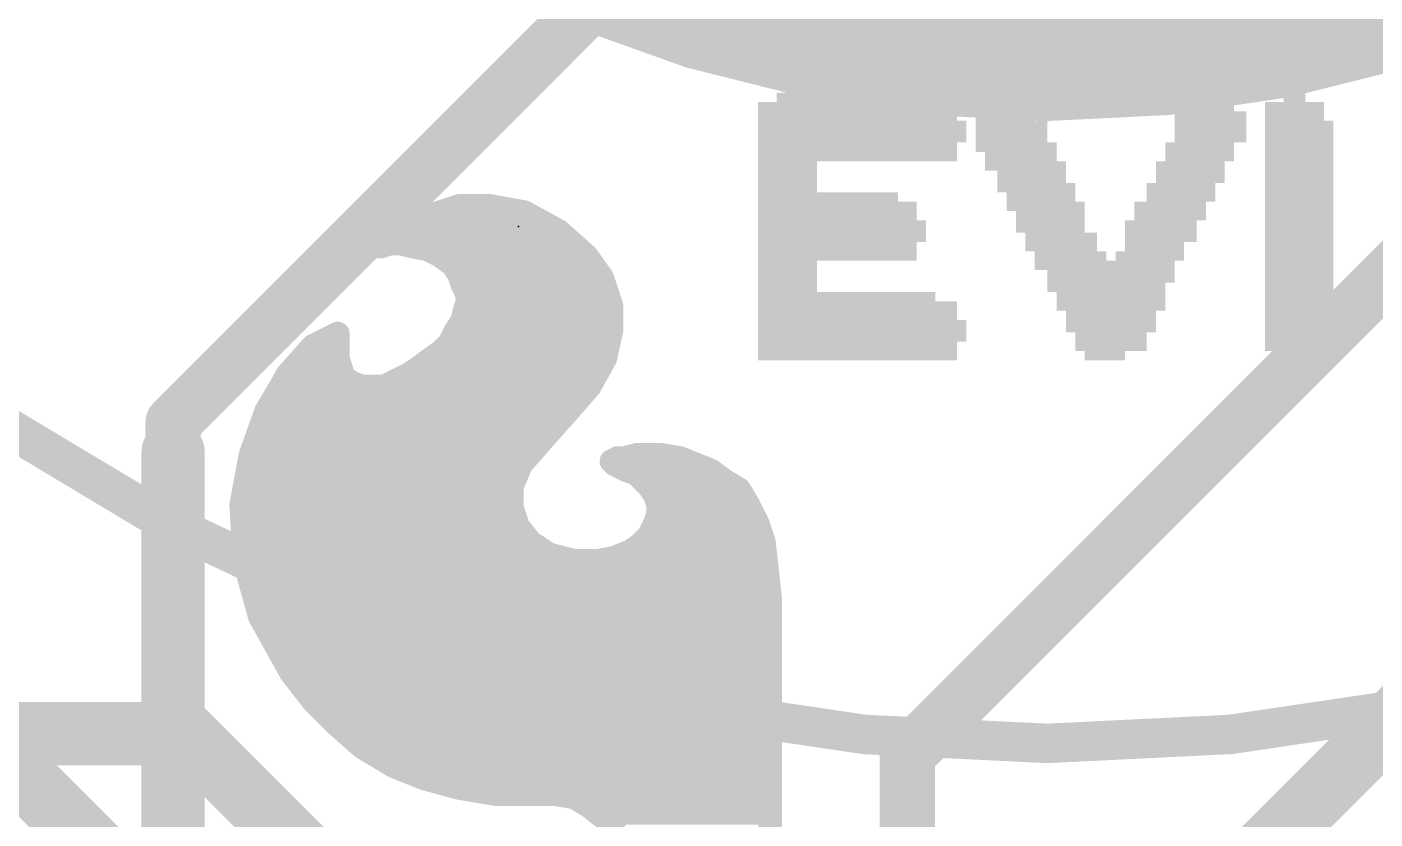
# Model space of a CAD drawing. Extents: x -31.8 to 54.9, y -9.4 to 30.
# Drawn here: x 9.42 to 13.754, y 13.696 to 16.241 of the extents above; entities that cross this region are included whole.
import ezdxf

# ---------------------------------------------------------------- set-up
doc = ezdxf.new("R2010")
doc.units = 0
for name, color, linetype in [('1', 12, 'CONTINUOUS'), ('16', 132, 'CONTINUOUS'), ('21', 253, 'CONTINUOUS'), ('22', 253, 'CONTINUOUS'), ('23', 53, 'CONTINUOUS'), ('40', 132, 'CONTINUOUS'), ('52', 253, 'CONTINUOUS')]:
    doc.layers.add(name, color=color, linetype=linetype)

# ---------------------------------------------------------------- blocks, each defined once
blk = doc.blocks.new('PIE')
at = {"const_width": 0.5}
blk.add_lwpolyline([(0, -0.25, 1), (0, 0.25, 1), (0, -0.25)], format="xyb", dxfattribs=at)
blk = doc.blocks.new('RECT')
blk.add_solid([(-0.5, -0.5), (0.5, -0.5), (-0.5, 0.5), (0.5, 0.5)])

msp = doc.modelspace()

# ---------------------------------------------------------------- linework, layer by layer
at = {"layer": '1'}
for points, const_width in [([(9.89, 14.97), (13.97, 19.05)], 0.1778), ([(15.494, 17.145), (12.25, 13.901)], 0.1778), ([(15.394, 15.5957), (13.15, 13.3517)], 0.2032), ([(9.89, 14.875), (9.89, 14.97)], 0.1778), ([(9.89, 12.38), (9.89, 14.875)], 0.2032), ([(12.25, 13.901), (12.25, 13.1)], 0.1778)]:
    msp.add_lwpolyline(points, dxfattribs=dict(at, const_width=const_width))
for points, const_width in [([(9.9345, 14.97, 1), (9.8456, 14.97)], 0.0889), ([(9.8586, 15.0014, 1), (9.9214, 14.9386)], 0.0889), ([(9.9408, 14.875, 1), (9.8392, 14.875)], 0.1016), ([(9.8456, 14.875, 1), (9.9345, 14.875)], 0.0889), ([(12.2186, 13.9324, 1), (12.2814, 13.8696)], 0.0889), ([(12.2944, 13.901, 1), (12.2056, 13.901)], 0.0889)]:
    msp.add_lwpolyline(points, format="xyb", dxfattribs=dict(at, const_width=const_width))
at = {"layer": '16', "const_width": 0.2032}
for points in [[(9.9314, 13.97), (7.62, 13.97)], [(10.8077, 13.0937), (9.9314, 13.97)]]:
    msp.add_lwpolyline(points, dxfattribs=at)
at = {"layer": '16', "const_width": 0.1016}
for points in [[(9.9673, 14.0059, 1), (9.8955, 13.9341)], [(9.9314, 13.9192, 1), (9.9314, 14.0208)]]:
    msp.add_lwpolyline(points, format="xyb", dxfattribs=at)
at = {"layer": '22'}
for points, const_width in [([(6.604, 16.637), (9.652, 13.589)], 0.2032), ([(10.719, 15.636), (10.809, 15.666)], 0.0762), ([(10.809, 15.666), (10.909, 15.666)], 0.0762), ([(10.909, 15.666), (11.019, 15.646)], 0.0762), ([(10.579, 15.576), (10.639, 15.606)], 0.0762), ([(10.639, 15.606), (10.719, 15.636)], 0.0762), ([(10.679, 15.621), (11.0648, 15.621)], 0.0762), ([(11.019, 15.646), (11.129, 15.586)], 0.0762), ([(10.539, 15.546), (10.579, 15.576)], 0.0762), ([(11.129, 15.586), (11.219, 15.506)], 0.0762), ([(10.529, 15.536), (10.539, 15.546)], 0.0762), ([(10.559, 15.536), (10.529, 15.536)], 0.0762), ([(10.5378, 15.5448), (10.5854, 15.5448)], 0.0762), ([(10.589, 15.546), (10.559, 15.536)], 0.0762), ([(10.619, 15.546), (10.589, 15.546)], 0.0762), ([(10.659, 15.536), (10.619, 15.546)], 0.0762), ([(10.6238, 15.5448), (11.1753, 15.5448)], 0.0762), ([(10.709, 15.526), (10.659, 15.536)], 0.0762), ([(10.749, 15.506), (10.709, 15.526)], 0.0762), ([(10.789, 15.476), (10.749, 15.506)], 0.0762), ([(10.809, 15.446), (10.789, 15.476)], 0.0762), ([(11.219, 15.506), (11.269, 15.436)], 0.0762), ([(10.7939, 15.4686), (11.2457, 15.4686)], 0.0762), ([(10.819, 15.416), (10.809, 15.446)], 0.0762), ([(11.269, 15.436), (11.299, 15.346)], 0.0762), ([(10.829, 15.396), (10.819, 15.416)], 0.0762), ([(10.839, 15.366), (10.829, 15.396)], 0.0762), ([(10.8302, 15.3924), (11.2835, 15.3924)], 0.0762), ([(10.829, 15.336), (10.839, 15.366)], 0.0762), ([(11.299, 15.346), (11.299, 15.266)], 0.0762), ([(10.819, 15.296), (10.829, 15.336)], 0.0762), ([(10.824, 15.3162), (11.299, 15.3162)], 0.0762), ([(10.779, 15.226), (10.799, 15.266)], 0.0762), ([(10.799, 15.266), (10.819, 15.296)], 0.0762), ([(11.299, 15.266), (11.279, 15.176)], 0.0762), ([(10.259, 15.126), (10.339, 15.216)], 0.0762), ([(10.339, 15.216), (10.419, 15.256)], 0.0762), ([(10.387, 15.24), (10.419, 15.24)], 0.0762), ([(10.419, 15.256), (10.419, 15.176)], 0.0762), ([(10.749, 15.196), (10.779, 15.226)], 0.0762), ([(10.786, 15.24), (11.2932, 15.24)], 0.0762), ([(10.419, 15.176), (10.439, 15.116)], 0.0762), ([(10.679, 15.146), (10.719, 15.176)], 0.0762), ([(10.719, 15.176), (10.749, 15.196)], 0.0762), ([(11.279, 15.176), (11.229, 15.086)], 0.0762), ([(10.2926, 15.1638), (10.4231, 15.1638)], 0.0762), ([(10.649, 15.126), (10.679, 15.146)], 0.0762), ([(10.7027, 15.1638), (11.2722, 15.1638)], 0.0762), ([(10.189, 15.006), (10.259, 15.126)], 0.0762), ([(10.2366, 15.0876), (10.4942, 15.0876)], 0.0762), ([(10.439, 15.116), (10.469, 15.096)], 0.0762), ([(10.469, 15.096), (10.499, 15.086)], 0.0762), ([(10.499, 15.086), (10.569, 15.086)], 0.0762), ([(10.569, 15.086), (10.649, 15.126)], 0.0762), ([(10.5722, 15.0876), (11.2299, 15.0876)], 0.0762), ([(11.229, 15.086), (11.159, 15.006)], 0.0762), ([(10.139, 14.866), (10.189, 15.006)], 0.0762), ([(10.1921, 15.0114), (11.1637, 15.0114)], 0.0762), ([(11.159, 15.006), (11.079, 14.916)], 0.0762), ([(10.1637, 14.9352), (11.0961, 14.9352)], 0.0762), ([(11.079, 14.916), (11.009, 14.836)], 0.0762), ([(10.109, 14.706), (10.139, 14.866)], 0.0762), ([(10.1377, 14.859), (11.0291, 14.859)], 0.0762), ([(11.009, 14.836), (10.979, 14.766)], 0.0762), ([(11.299, 14.846), (11.319, 14.856)], 0.0762), ([(11.309, 14.836), (11.299, 14.846)], 0.0762), ([(11.349, 14.816), (11.309, 14.836)], 0.0762), ([(11.319, 14.856), (11.339, 14.856)], 0.0762), ([(11.339, 14.856), (11.379, 14.866)], 0.0762), ([(11.351, 14.859), (11.501, 14.859)], 0.0762), ([(11.379, 14.866), (11.459, 14.866)], 0.0762), ([(11.459, 14.866), (11.519, 14.856)], 0.0762), ([(11.519, 14.856), (11.619, 14.816)], 0.0762), ([(10.1234, 14.7828), (10.9862, 14.7828)], 0.0762), ([(11.379, 14.806), (11.349, 14.816)], 0.0762), ([(11.419, 14.766), (11.379, 14.806)], 0.0762), ([(11.4022, 14.7828), (11.6643, 14.7828)], 0.0762), ([(11.619, 14.816), (11.659, 14.786)], 0.0762), ([(11.659, 14.786), (11.709, 14.756)], 0.0762), ([(10.979, 14.766), (10.979, 14.696)], 0.0762), ([(11.439, 14.736), (11.419, 14.766)], 0.0762), ([(11.709, 14.756), (11.739, 14.706)], 0.0762), ([(10.119, 14.526), (10.109, 14.706)], 0.0762), ([(10.1091, 14.7066), (10.979, 14.7066)], 0.0762), ([(10.979, 14.696), (10.999, 14.636)], 0.0762), ([(11.449, 14.706), (11.439, 14.736)], 0.0762), ([(11.4488, 14.7066), (11.7386, 14.7066)], 0.0762), ([(11.449, 14.676), (11.449, 14.706)], 0.0762), ([(11.739, 14.706), (11.769, 14.646)], 0.0762), ([(11.439, 14.646), (11.449, 14.676)], 0.0762), ([(10.1132, 14.6304), (11.0035, 14.6304)], 0.0762), ([(10.999, 14.636), (11.039, 14.586)], 0.0762), ([(11.419, 14.606), (11.439, 14.646)], 0.0762), ([(11.4312, 14.6304), (11.7742, 14.6304)], 0.0762), ([(11.769, 14.646), (11.789, 14.586)], 0.0762), ([(11.039, 14.586), (11.099, 14.546)], 0.0762), ([(11.359, 14.556), (11.389, 14.576)], 0.0762), ([(11.389, 14.576), (11.419, 14.606)], 0.0762), ([(11.789, 14.586), (11.809, 14.406)], 0.0762), ([(10.1174, 14.5542), (11.0867, 14.5542)], 0.0762), ([(10.169, 14.346), (10.119, 14.526)], 0.0762), ([(11.099, 14.546), (11.179, 14.526)], 0.0762), ([(11.179, 14.526), (11.259, 14.526)], 0.0762), ([(11.259, 14.526), (11.309, 14.536)], 0.0762), ([(11.309, 14.536), (11.359, 14.556)], 0.0762), ([(11.3545, 14.5542), (11.7925, 14.5542)], 0.0762), ([(10.1323, 14.478), (11.801, 14.478)], 0.0762), ([(10.1535, 14.4018), (11.809, 14.4018)], 0.0762), ([(11.809, 14.406), (11.809, 13.126)], 0.0762), ([(10.269, 14.166), (10.169, 14.346)], 0.0762), ([(10.1803, 14.3256), (11.809, 14.3256)], 0.0762), ([(10.2227, 14.2494), (11.809, 14.2494)], 0.0762), ([(10.265, 14.1732), (11.809, 14.1732)], 0.0762), ([(10.339, 14.076), (10.269, 14.166)], 0.0762), ([(10.3227, 14.097), (11.809, 14.097)], 0.0762), ([(10.419, 13.996), (10.339, 14.076)], 0.0762), ([(10.3942, 14.0208), (11.809, 14.0208)], 0.0762), ([(10.499, 13.926), (10.419, 13.996)], 0.0762), ([(10.4777, 13.9446), (11.809, 13.9446)], 0.0762), ([(10.599, 13.866), (10.499, 13.926)], 0.0762), ([(10.595, 13.8684), (11.809, 13.8684)], 0.0762), ([(10.699, 13.826), (10.599, 13.866)], 0.0762), ([(10.809, 13.796), (10.699, 13.826)], 0.0762), ([(10.929, 13.776), (10.809, 13.796)], 0.0762), ([(10.8318, 13.7922), (11.809, 13.7922)], 0.0762), ([(11.119, 13.776), (10.929, 13.776)], 0.0762), ([(11.179, 13.766), (11.119, 13.776)], 0.0762), ([(11.229, 13.736), (11.179, 13.766)], 0.0762), ([(11.329, 13.656), (11.229, 13.736)], 0.0762), ([(11.254, 13.716), (11.809, 13.716)], 0.0762)]:
    msp.add_lwpolyline(points, dxfattribs=dict(at, const_width=const_width))
at = {"layer": '22', "const_width": 0.0381}
for points in [[(10.809, 15.6851, 1), (10.809, 15.647)], [(10.815, 15.6479, 1), (10.803, 15.6841)], [(10.9124, 15.6847, 1), (10.9056, 15.6473)], [(10.909, 15.647, 1), (10.909, 15.6851)], [(10.6475, 15.589, 1), (10.6305, 15.623)], [(10.679, 15.6401, 1), (10.679, 15.602)], [(10.713, 15.6541, 1), (10.725, 15.6179)], [(10.7257, 15.6182, 1), (10.7123, 15.6538)], [(11.0281, 15.6627, 1), (11.0099, 15.6293)], [(11.0156, 15.6273, 1), (11.0224, 15.6647)], [(11.0648, 15.602, 1), (11.0648, 15.6401)], [(10.5705, 15.593, 1), (10.5875, 15.559)], [(10.5904, 15.5608, 1), (10.5676, 15.5912)], [(10.6323, 15.6238, 1), (10.6457, 15.5882)], [(11.1417, 15.6002, 1), (11.1163, 15.5718)], [(11.1199, 15.5693, 1), (11.1381, 15.6027)], [(10.529, 15.5551, 1), (10.529, 15.517)], [(10.5155, 15.5495, 1), (10.5425, 15.5225)], [(10.5378, 15.5639, 1), (10.5378, 15.5258)], [(10.5276, 15.5612, 1), (10.5504, 15.5308)], [(10.5525, 15.5325, 1), (10.5255, 15.5595)], [(10.553, 15.5541, 1), (10.565, 15.5179)], [(10.559, 15.517, 1), (10.559, 15.5551)], [(10.589, 15.5651, 1), (10.589, 15.527)], [(10.595, 15.5279, 1), (10.583, 15.5641)], [(10.5854, 15.5258, 1), (10.5854, 15.5639)], [(10.6236, 15.5645, 1), (10.6144, 15.5275)], [(10.6238, 15.5639, 1), (10.6238, 15.5258)], [(10.619, 15.527, 1), (10.619, 15.5651)], [(10.6627, 15.5547, 1), (10.6553, 15.5173)], [(10.6544, 15.5175, 1), (10.6636, 15.5545)], [(10.7175, 15.543, 1), (10.7005, 15.509)], [(10.7053, 15.5073, 1), (10.7127, 15.5447)], [(11.1753, 15.5258, 1), (11.1753, 15.5639)], [(10.7604, 15.5212, 1), (10.7376, 15.4908)], [(10.7405, 15.489, 1), (10.7575, 15.523)], [(10.8049, 15.4866, 1), (10.7731, 15.4654)], [(11.2345, 15.5171, 1), (11.2035, 15.4949)], [(11.2063, 15.4918, 1), (11.2317, 15.5202)], [(10.7939, 15.4877, 1), (10.7939, 15.4496)], [(10.7776, 15.4608, 1), (10.8004, 15.4912)], [(10.8271, 15.452, 1), (10.7909, 15.44)], [(10.7931, 15.4354, 1), (10.8249, 15.4566)], [(11.2457, 15.4496, 1), (11.2457, 15.4877)], [(11.2871, 15.442, 1), (11.2509, 15.43)], [(10.836, 15.4245, 1), (10.802, 15.4075)], [(10.8009, 15.41, 1), (10.8371, 15.422)], [(10.8471, 15.402, 1), (10.8109, 15.39)], [(10.8302, 15.4115, 1), (10.8302, 15.3734)], [(11.2535, 15.4249, 1), (11.2845, 15.4471)], [(11.2835, 15.3734, 1), (11.2835, 15.4115)], [(10.812, 15.3875, 1), (10.846, 15.4045)], [(10.8571, 15.36, 1), (10.8209, 15.372)], [(10.8209, 15.36, 1), (10.8571, 15.372)], [(11.3181, 15.346, 1), (11.28, 15.346)], [(10.824, 15.3353, 1), (10.824, 15.2972)], [(10.8109, 15.342, 1), (10.8471, 15.33)], [(10.8475, 15.3314, 1), (10.8105, 15.3406)], [(11.2809, 15.34, 1), (11.3171, 15.352)], [(11.299, 15.2972, 1), (11.299, 15.3353)], [(10.816, 15.2575, 1), (10.782, 15.2745)], [(10.8005, 15.3006, 1), (10.8375, 15.2914)], [(10.8349, 15.2854, 1), (10.8031, 15.3066)], [(11.3176, 15.2619, 1), (11.2804, 15.2701)], [(10.3532, 15.2033, 1), (10.3248, 15.2287)], [(10.387, 15.2591, 1), (10.387, 15.221)], [(10.4381, 15.256, 1), (10.4, 15.256)], [(10.4275, 15.239, 1), (10.4105, 15.273)], [(10.419, 15.221, 1), (10.419, 15.2591)], [(10.762, 15.2345, 1), (10.796, 15.2175)], [(10.7925, 15.2125, 1), (10.7655, 15.2395)], [(10.786, 15.2591, 1), (10.786, 15.221)], [(10.7831, 15.2766, 1), (10.8149, 15.2554)], [(11.28, 15.266, 1), (11.3181, 15.266)], [(11.2932, 15.221, 1), (11.2932, 15.2591)], [(10.3305, 15.233, 1), (10.3475, 15.199)], [(10.4371, 15.182, 1), (10.4009, 15.17)], [(10.7084, 15.1919, 1), (10.7296, 15.1601)], [(10.7304, 15.1608, 1), (10.7076, 15.1912)], [(10.7355, 15.2095, 1), (10.7625, 15.1825)], [(10.7596, 15.1801, 1), (10.7384, 15.2119)], [(11.2957, 15.1667, 1), (11.2623, 15.1853)], [(10.2926, 15.1829, 1), (10.2926, 15.1448)], [(10.4, 15.176, 1), (10.4381, 15.176)], [(10.4231, 15.1448, 1), (10.4231, 15.1829)], [(10.6676, 15.1612, 1), (10.6904, 15.1308)], [(10.6896, 15.1301, 1), (10.6684, 15.1619)], [(10.7027, 15.1829, 1), (10.7027, 15.1448)], [(11.2604, 15.1801, 1), (11.2976, 15.1719)], [(11.2722, 15.1448, 1), (11.2722, 15.1829)], [(10.2366, 15.1067, 1), (10.2366, 15.0686)], [(10.2448, 15.1387, 1), (10.2732, 15.1133)], [(10.2755, 15.1164, 1), (10.2425, 15.1356)], [(10.4496, 15.1319, 1), (10.4284, 15.1001)], [(10.4209, 15.11, 1), (10.4571, 15.122)], [(10.475, 15.1141, 1), (10.463, 15.0779)], [(10.4584, 15.0801, 1), (10.4796, 15.1119)], [(10.499, 15.1051, 1), (10.499, 15.067)], [(10.4942, 15.0686, 1), (10.4942, 15.1067)], [(10.5722, 15.1067, 1), (10.5722, 15.0686)], [(10.569, 15.067, 1), (10.569, 15.1051)], [(10.6384, 15.1419, 1), (10.6596, 15.1101)], [(10.6575, 15.109, 1), (10.6405, 15.143)], [(11.2433, 15.0735, 1), (11.2147, 15.0985)], [(11.2299, 15.0686, 1), (11.2299, 15.1067)], [(10.493, 15.0679, 1), (10.505, 15.1041)], [(10.5605, 15.103, 1), (10.5775, 15.069)], [(11.2123, 15.0953, 1), (11.2457, 15.0767)], [(10.2069, 14.9996, 1), (10.1711, 15.0124)], [(10.1921, 15.0305, 1), (10.1921, 14.9924)], [(11.1447, 15.0185, 1), (11.1733, 14.9935)], [(11.1732, 14.9933, 1), (11.1448, 15.0187)], [(11.1637, 14.9924, 1), (11.1637, 15.0305)], [(10.1725, 15.0156, 1), (10.2055, 14.9964)], [(10.1637, 14.9543, 1), (10.1637, 14.9162)], [(11.0933, 14.9035, 1), (11.0647, 14.9285)], [(11.0961, 14.9162, 1), (11.0961, 14.9543)], [(11.0648, 14.9287, 1), (11.0932, 14.9033)], [(10.1377, 14.878, 1), (10.1377, 14.8399)], [(10.1211, 14.8724, 1), (10.1569, 14.8596)], [(10.1577, 14.8625, 1), (10.1203, 14.8695)], [(10.9947, 14.8485, 1), (11.0233, 14.8235)], [(11.0265, 14.8285, 1), (10.9915, 14.8435)], [(11.0291, 14.8399, 1), (11.0291, 14.878)], [(11.3125, 14.8595, 1), (11.2855, 14.8325)], [(11.2905, 14.863, 1), (11.3075, 14.829)], [(11.3175, 14.853, 1), (11.3005, 14.819)], [(11.2955, 14.8225, 1), (11.3225, 14.8495)], [(11.319, 14.875, 1), (11.319, 14.8369)], [(11.3275, 14.839, 1), (11.3105, 14.873)], [(11.3344, 14.8745, 1), (11.3436, 14.8375)], [(11.351, 14.878, 1), (11.351, 14.8399)], [(11.339, 14.8369, 1), (11.339, 14.875)], [(11.379, 14.8851, 1), (11.379, 14.847)], [(11.3836, 14.8475, 1), (11.3744, 14.8845)], [(11.4621, 14.8848, 1), (11.4559, 14.8472)], [(11.459, 14.847, 1), (11.459, 14.8851)], [(11.5261, 14.8737, 1), (11.5119, 14.8383)], [(11.501, 14.8399, 1), (11.501, 14.878)], [(11.5159, 14.8372, 1), (11.5221, 14.8748)], [(10.1234, 14.8018, 1), (10.1234, 14.7637)], [(10.9862, 14.7637, 1), (10.9862, 14.8018)], [(11.355, 14.8341, 1), (11.343, 14.7979)], [(11.3405, 14.799, 1), (11.3575, 14.833)], [(11.3925, 14.8195, 1), (11.3655, 14.7925)], [(11.373, 14.7879, 1), (11.385, 14.8241)], [(11.4022, 14.8018, 1), (11.4022, 14.7637)], [(11.6304, 14.8312, 1), (11.6076, 14.8008)], [(11.6119, 14.7983, 1), (11.6261, 14.8337)], [(11.6688, 14.8023, 1), (11.6492, 14.7697)], [(11.6476, 14.7708, 1), (11.6704, 14.8012)], [(11.6643, 14.7637, 1), (11.6643, 14.8018)], [(10.9615, 14.7735, 1), (10.9965, 14.7585)], [(10.9981, 14.766, 1), (10.96, 14.766)], [(11.4349, 14.7766, 1), (11.4031, 14.7554)], [(11.4055, 14.7525, 1), (11.4325, 14.7795)], [(11.7253, 14.7658, 1), (11.6927, 14.7462)], [(11.6992, 14.7397, 1), (11.7188, 14.7723)], [(10.128, 14.7071, 1), (10.09, 14.7049)], [(10.1091, 14.7256, 1), (10.1091, 14.6875)], [(10.9971, 14.702, 1), (10.9609, 14.69)], [(10.979, 14.6875, 1), (10.979, 14.7256)], [(11.4571, 14.742, 1), (11.4209, 14.73)], [(11.4231, 14.7254, 1), (11.4549, 14.7466)], [(11.4488, 14.7256, 1), (11.4488, 14.6875)], [(11.468, 14.706, 1), (11.4299, 14.706)], [(11.756, 14.7145, 1), (11.722, 14.6975)], [(11.7227, 14.6962, 1), (11.7553, 14.7158)], [(11.7386, 14.6875, 1), (11.7386, 14.7256)], [(10.0903, 14.7095, 1), (10.1277, 14.7025)], [(10.96, 14.696, 1), (10.9981, 14.696)], [(11.4299, 14.676, 1), (11.468, 14.676)], [(11.4309, 14.7, 1), (11.4671, 14.712)], [(11.4671, 14.67, 1), (11.4309, 14.682)], [(10.1132, 14.6494, 1), (10.1132, 14.6113)], [(11.0139, 14.6479, 1), (10.9841, 14.6241)], [(10.9809, 14.63, 1), (11.0171, 14.642)], [(11.0035, 14.6113, 1), (11.0035, 14.6494)], [(11.4312, 14.6494, 1), (11.4312, 14.6113)], [(11.4209, 14.652, 1), (11.4571, 14.64)], [(11.456, 14.6375, 1), (11.422, 14.6545)], [(11.7871, 14.652, 1), (11.7509, 14.64)], [(11.752, 14.6375, 1), (11.786, 14.6545)], [(11.7742, 14.6113, 1), (11.7742, 14.6494)], [(11.0496, 14.6019, 1), (11.0284, 14.5701)], [(11.0241, 14.5741, 1), (11.0539, 14.5979)], [(11.3755, 14.5895, 1), (11.4025, 14.5625)], [(11.3996, 14.5601, 1), (11.3784, 14.5919)], [(11.402, 14.6145, 1), (11.436, 14.5975)], [(11.4325, 14.5925, 1), (11.4055, 14.6195)], [(11.8079, 14.5881, 1), (11.7701, 14.5839)], [(11.7709, 14.58, 1), (11.8071, 14.592)], [(10.1174, 14.5733, 1), (10.1174, 14.5352)], [(10.1374, 14.5311, 1), (10.1006, 14.5209)], [(11.1036, 14.5645, 1), (11.0944, 14.5275)], [(11.0867, 14.5352, 1), (11.0867, 14.5733)], [(11.0884, 14.5301, 1), (11.1096, 14.5619)], [(11.179, 14.5451, 1), (11.179, 14.507)], [(11.1744, 14.5075, 1), (11.1836, 14.5445)], [(11.2553, 14.5447, 1), (11.2627, 14.5073)], [(11.259, 14.507, 1), (11.259, 14.5451)], [(11.3019, 14.5537, 1), (11.3161, 14.5183)], [(11.3127, 14.5173, 1), (11.3053, 14.5547)], [(11.3545, 14.5733, 1), (11.3545, 14.5352)], [(11.3484, 14.5719, 1), (11.3696, 14.5401)], [(11.3661, 14.5383, 1), (11.3519, 14.5737)], [(11.7925, 14.5352, 1), (11.7925, 14.5733)], [(10.1, 14.5249, 1), (10.138, 14.5271)], [(10.1323, 14.4971, 1), (10.1323, 14.459)], [(11.801, 14.459, 1), (11.801, 14.4971)], [(10.1535, 14.4209, 1), (10.1535, 14.3828)], [(11.8281, 14.406, 1), (11.79, 14.406)], [(11.809, 14.3828, 1), (11.809, 14.4209)], [(11.7901, 14.4039, 1), (11.8279, 14.4081)], [(10.1857, 14.3553, 1), (10.1523, 14.3367)], [(10.1506, 14.3409, 1), (10.1874, 14.3511)], [(10.1803, 14.3447, 1), (10.1803, 14.3066)], [(11.809, 14.3066, 1), (11.809, 14.3447)], [(10.2227, 14.2685, 1), (10.2227, 14.2304)], [(11.809, 14.2304, 1), (11.809, 14.2685)], [(10.265, 14.1923, 1), (10.265, 14.1542)], [(10.284, 14.1777, 1), (10.254, 14.1543)], [(10.2523, 14.1567, 1), (10.2857, 14.1753)], [(11.809, 14.1542, 1), (11.809, 14.1923)], [(10.3227, 14.1161, 1), (10.3227, 14.078)], [(11.809, 14.078, 1), (11.809, 14.1161)], [(10.3525, 14.0895, 1), (10.3255, 14.0625)], [(10.324, 14.0643, 1), (10.354, 14.0877)], [(10.3942, 14.0399, 1), (10.3942, 14.0018)], [(11.809, 14.0018, 1), (11.809, 14.0399)], [(10.4315, 14.0103, 1), (10.4065, 13.9817)], [(10.4055, 13.9825, 1), (10.4325, 14.0095)], [(10.4777, 13.9637, 1), (10.4777, 13.9256)], [(10.5088, 13.9423, 1), (10.4892, 13.9097)], [(10.4865, 13.9117, 1), (10.5115, 13.9403)], [(11.809, 13.9256, 1), (11.809, 13.9637)], [(10.595, 13.8875, 1), (10.595, 13.8494)], [(10.6061, 13.8837, 1), (10.5919, 13.8483)], [(10.5892, 13.8497, 1), (10.6088, 13.8823)], [(11.809, 13.8494, 1), (11.809, 13.8875)], [(10.704, 13.8444, 1), (10.694, 13.8076)], [(10.6919, 13.8083, 1), (10.7061, 13.8437)], [(10.8121, 13.8148, 1), (10.8059, 13.7772)], [(10.804, 13.7776, 1), (10.814, 13.8144)], [(10.8318, 13.8113, 1), (10.8318, 13.7732)], [(11.809, 13.7732, 1), (11.809, 13.8113)], [(10.929, 13.795, 1), (10.929, 13.7569)], [(10.9259, 13.7572, 1), (10.9321, 13.7948)], [(11.1221, 13.7948, 1), (11.1159, 13.7572)], [(11.119, 13.7569, 1), (11.119, 13.795)], [(11.1888, 13.7823, 1), (11.1692, 13.7497)], [(11.1759, 13.7472, 1), (11.1821, 13.7848)], [(11.2409, 13.7509, 1), (11.2171, 13.7211)], [(11.2192, 13.7197, 1), (11.2388, 13.7523)], [(11.254, 13.7351, 1), (11.254, 13.697)], [(11.809, 13.697, 1), (11.809, 13.7351)]]:
    msp.add_lwpolyline(points, format="xyb", dxfattribs=at)
at = {"layer": '23'}
msp.add_point((11, 15.6), dxfattribs=at)
at = {"layer": '40', "const_width": 0.127}
msp.add_lwpolyline([(12.7, 13.939, 1), (12.7, 25.939, 1), (12.7, 13.939)], format="xyb", dxfattribs=at)
at = {"layer": '52', "const_width": 0.127}
msp.add_lwpolyline([(12.7, 13.939, 1), (12.7, 25.939, 1), (12.7, 13.939)], format="xyb", dxfattribs=at)

# ---------------------------------------------------------------- block references
at = {"layer": '16', "xscale": 8, "yscale": 8}
msp.add_blockref('PIE', (12.7, 19.939), dxfattribs=at)
at = {"layer": '21'}
for p, xscale, yscale in [((12.09, 15.985), 0.64, 0.03), ((12.085, 16.015), 0.51, 0.03), ((12.58, 15.985), 0.16, 0.03), ((12.6, 16.015), 0.06, 0.03), ((13.22, 15.985), 0.16, 0.03), ((13.21, 16.015), 0.06, 0.03), ((13.495, 15.985), 0.19, 0.03), ((13.495, 16.015), 0.07, 0.03), ((12.09, 15.955), 0.64, 0.03), ((12.565, 15.955), 0.19, 0.03), ((13.225, 15.955), 0.23, 0.03), ((13.495, 15.955), 0.19, 0.03), ((12.105, 15.92), 0.67, 0.04), ((12.585, 15.92), 0.23, 0.04), ((13.225, 15.92), 0.23, 0.04), ((13.51, 15.92), 0.22, 0.04), ((12.105, 15.885), 0.67, 0.03), ((12.09, 15.855), 0.64, 0.03), ((12.585, 15.885), 0.23, 0.03), ((12.6, 15.855), 0.26, 0.03), ((13.19, 15.855), 0.22, 0.03), ((13.225, 15.885), 0.23, 0.03), ((13.51, 15.885), 0.22, 0.03), ((13.51, 15.855), 0.22, 0.03), ((12.09, 15.825), 0.64, 0.03), ((12.615, 15.825), 0.23, 0.03), ((13.19, 15.825), 0.22, 0.03), ((13.51, 15.825), 0.22, 0.03), ((11.865, 15.795), 0.19, 0.03), ((11.865, 15.76), 0.19, 0.04), ((12.63, 15.795), 0.26, 0.03), ((12.65, 15.76), 0.22, 0.04), ((13.16, 15.795), 0.22, 0.03), ((13.16, 15.76), 0.22, 0.04), ((13.51, 15.795), 0.22, 0.03), ((13.51, 15.76), 0.22, 0.04), ((11.865, 15.725), 0.19, 0.03), ((12.665, 15.725), 0.25, 0.03), ((13.13, 15.725), 0.22, 0.03), ((13.51, 15.725), 0.22, 0.03), ((11.995, 15.695), 0.45, 0.03), ((12.68, 15.695), 0.22, 0.03), ((13.13, 15.695), 0.22, 0.03), ((13.51, 15.695), 0.22, 0.03), ((12.025, 15.665), 0.51, 0.03), ((12.025, 15.635), 0.51, 0.03), ((12.695, 15.665), 0.25, 0.03), ((12.71, 15.635), 0.22, 0.03), ((13.095, 15.665), 0.23, 0.03), ((13.095, 15.635), 0.23, 0.03), ((13.51, 15.665), 0.22, 0.03), ((13.51, 15.635), 0.22, 0.03), ((12.04, 15.6), 0.54, 0.04), ((12.71, 15.6), 0.22, 0.04), ((13.065, 15.6), 0.23, 0.04), ((13.51, 15.6), 0.22, 0.04), ((12.04, 15.565), 0.54, 0.03), ((12.745, 15.565), 0.23, 0.03), ((13.065, 15.565), 0.23, 0.03), ((13.51, 15.565), 0.22, 0.03), ((12.025, 15.535), 0.51, 0.03), ((12.025, 15.505), 0.51, 0.03), ((12.745, 15.535), 0.23, 0.03), ((12.775, 15.505), 0.23, 0.03), ((13.03, 15.505), 0.22, 0.03), ((13.045, 15.535), 0.19, 0.03), ((13.51, 15.535), 0.22, 0.03), ((13.51, 15.505), 0.22, 0.03), ((11.865, 15.475), 0.19, 0.03), ((12.885, 15.475), 0.45, 0.03), ((13.51, 15.475), 0.22, 0.03), ((11.865, 15.44), 0.19, 0.04), ((12.905, 15.44), 0.41, 0.04), ((13.51, 15.44), 0.22, 0.04), ((11.865, 15.405), 0.19, 0.03), ((12.055, 15.375), 0.57, 0.03), ((12.89, 15.405), 0.38, 0.03), ((12.905, 15.375), 0.35, 0.03), ((13.51, 15.405), 0.22, 0.03), ((13.51, 15.375), 0.22, 0.03), ((12.09, 15.345), 0.64, 0.03), ((12.905, 15.345), 0.35, 0.03), ((13.51, 15.345), 0.22, 0.03), ((12.09, 15.315), 0.64, 0.03), ((12.105, 15.28), 0.67, 0.04), ((12.905, 15.315), 0.29, 0.03), ((12.905, 15.28), 0.29, 0.04), ((13.51, 15.315), 0.22, 0.03), ((13.51, 15.28), 0.22, 0.04), ((12.105, 15.245), 0.67, 0.03), ((12.905, 15.245), 0.23, 0.03), ((13.51, 15.245), 0.22, 0.03), ((12.09, 15.215), 0.64, 0.03), ((12.905, 15.215), 0.23, 0.03), ((13.495, 15.215), 0.19, 0.03), ((12.09, 15.185), 0.64, 0.03), ((12.885, 15.185), 0.13, 0.03), ((13.51, 15.185), 0.16, 0.03)]:
    msp.add_blockref('RECT', p, dxfattribs=dict(at, xscale=xscale, yscale=yscale))

doc.saveas('drawing.dxf')
